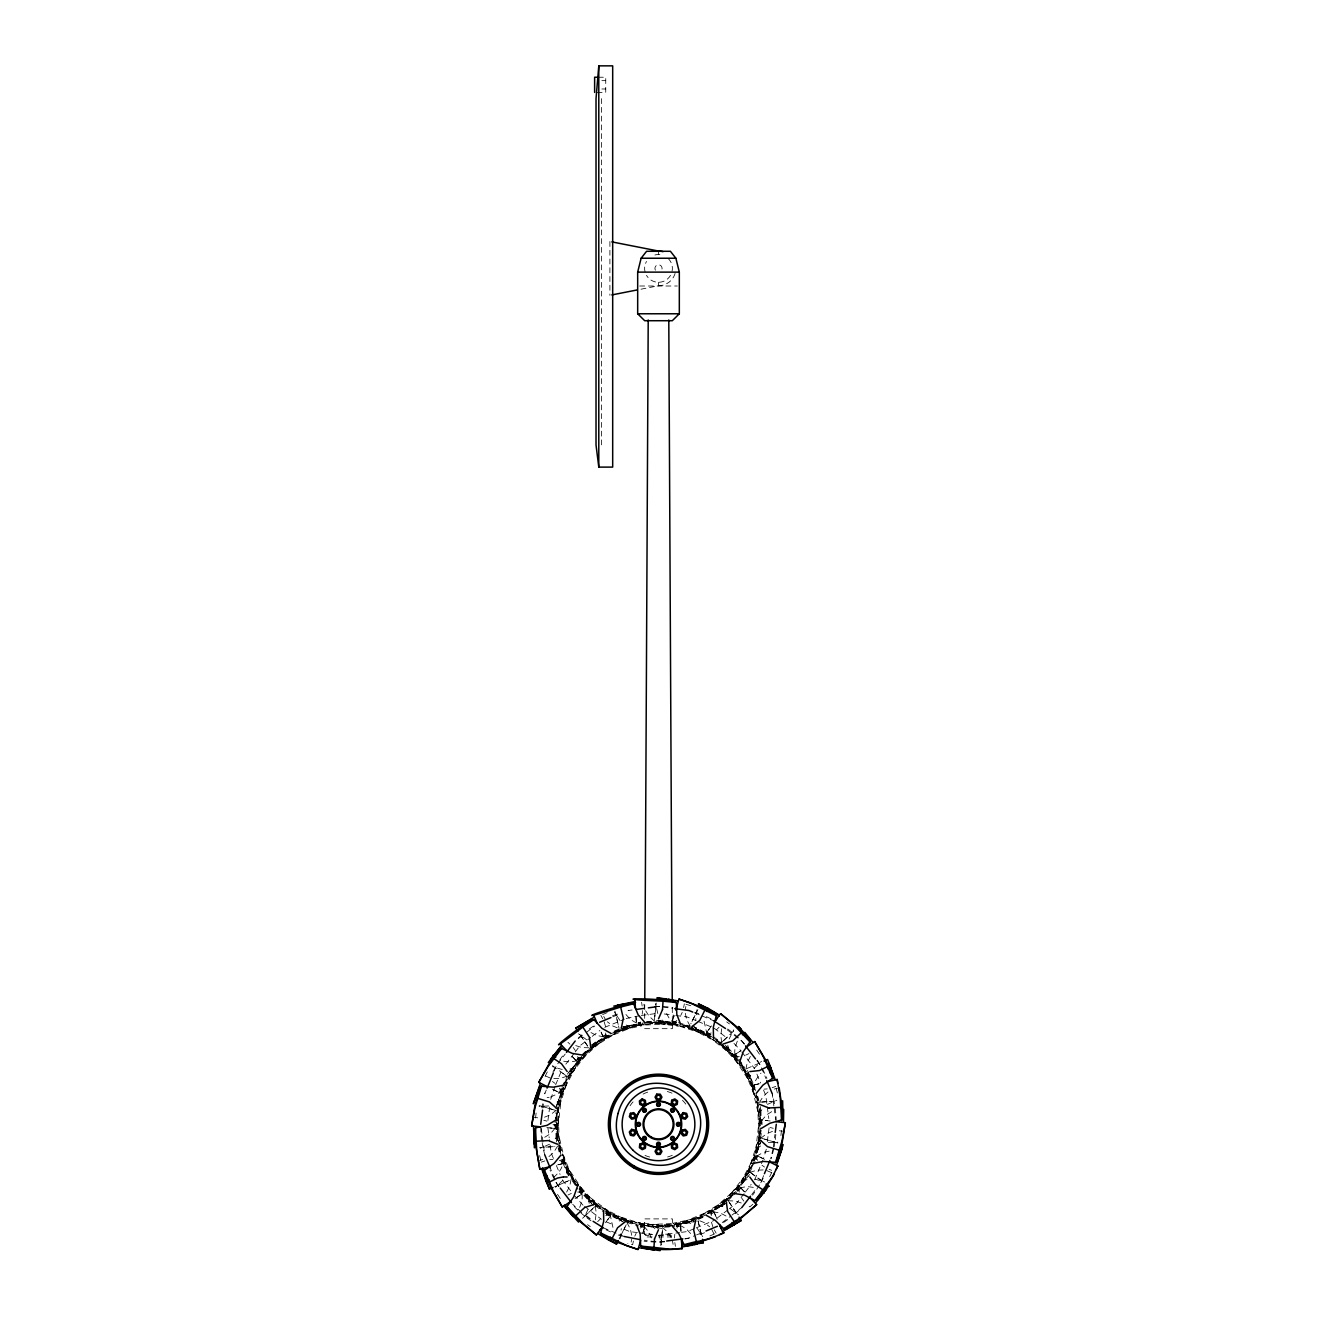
<?xml version="1.0" encoding="UTF-8"?>
<svg xmlns="http://www.w3.org/2000/svg" width="1317" height="1317" viewBox="0 0 1317 1317"><rect width="100%" height="100%" fill="white"/><g stroke="black" fill="none" stroke-linecap="round" stroke-linejoin="round"><path stroke-width="0.75" stroke-dasharray="5 3.75" d="M556.07 1138.3L555.889 1124.241M761.111 1124.339L760.93 1110.28M644.672 1018.403L644.754 1001.974M619.434 1221.073L618.085 1216.134L636.951 1222.258M680.049 1026.338L698.915 1032.446L697.566 1027.507M612.932 1227.378L610.347 1215.591L605.705 1212.035M704.068 1021.218L706.719 1033.121L711.295 1036.545M557.634 1129.97L558.935 1100.732L561.042 1100.436L556.334 1141.987M759.366 1118.61L755.958 1148.144L758.065 1147.848L760.666 1106.593M589.143 1203.376L589.111 1196.774L622.76 1221.616M727.857 1045.204L727.889 1051.822L712.25 1039.607M556.334 1120.652L557.42 1108.025M760.666 1127.928L759.58 1140.571M557.404 1126.875L557.634 1122.858M557.75 1120.833L558.935 1100.732L556.4 1102.625M760.6 1145.955L758.065 1147.848L759.25 1127.747M759.366 1125.739L759.596 1121.705M536.101 1113.03L535.393 1119.746L536.414 1119.697M780.899 1135.55L781.607 1128.834L780.586 1128.883M555.758 1124.619L555.247 1128.554L554.819 1123.994L555.412 1128.57L554.276 1128.406L554.737 1124.356M554.967 1122.331L556.12 1112.19M654.384 1020.066L656.31 1003.093M656.294 1003.06L654.483 1018.897M660.69 1245.487L662.616 1228.514L640.638 1225.337M760.666 1138.415L761.572 1130.315M577.192 1186.93L577.57 1183.621L594.329 1202.141M661.068 1242.31L662.517 1229.683M722.671 1046.439L739.43 1064.959L739.808 1061.65M556.004 1122.644L558.523 1102.971L562.277 1089.11M642.202 1014.222L642.531 1010.583M674.798 1234.358L674.469 1237.996M760.238 1131.846L758.477 1145.609L754.723 1159.47M761.242 1123.961L761.753 1120.026L762.181 1124.603L761.588 1120.01L767.169 1120.652M542.851 1108.025L543.394 1103.975M547.921 1120.454L549.699 1107.037M550.704 1099.382L554.901 1086.607M766.296 1149.214L763.58 1158.4M767.301 1141.543L769.572 1124.29M773.079 1148.671L770.708 1158.565M773.342 1146.646L774.939 1134.447M684.346 1003.834L683.605 1007.538M571.15 1179.275L569.635 1186.387L566.458 1192.445M745.85 1069.305L747.365 1062.193L750.542 1056.135M605.787 1032.94L604.47 1038.669L592.09 1044.677L607.219 1035.936M711.213 1215.64L712.53 1209.911L724.91 1203.919L708.102 1213.616M556.449 1105.984L564.203 1088.435M752.797 1160.145L760.551 1142.596M555.823 1118.248L557.848 1106.79M759.152 1141.79L761.177 1130.332M631.139 1242.112L631.732 1238.951M685.268 1009.645L685.861 1006.468M544.711 1137.295L550.506 1133.641L555.445 1127.829M595.317 1219.822L596.239 1213.039L595.218 1205.829M721.683 1028.775L720.761 1035.557L721.782 1042.751M761.555 1120.751L766.494 1114.939L772.289 1111.285M556.367 1117.738L563.692 1087.612M753.308 1160.968L760.633 1130.842M552.416 1089.192L560.169 1093.061L561.174 1088.55L560.021 1092.978L562.754 1087.694M764.584 1159.388L756.831 1155.519L754.246 1160.886M587.843 1209.599L585.39 1215.262M729.157 1038.981L733.717 1029.828M633.395 1241.042L632.654 1244.746L627.781 1243.347M558.062 1104.486L558.935 1100.732M758.065 1147.848L758.938 1144.094M566.359 1173.315L568.5 1168.656L591.629 1203.524M725.371 1045.056L748.5 1079.924L750.641 1075.265M559.412 1105.358L563.61 1087.727M753.39 1160.853L757.588 1143.222M620.126 1238.787L621.278 1228.613M696.874 1009.81L695.722 1019.967M567.528 1171.982L568.5 1168.656M555.725 1108.288L562.919 1087.546M676.033 1023.046L672.23 1021.86L676.806 1022.239L672.18 1022.025L674.156 1015.473M642.844 1233.107L644.82 1226.555L640.967 1225.534M754.081 1161.051L761.275 1140.292M673.975 1016.033L672.18 1022.025M643.025 1232.547L644.82 1226.555L640.194 1226.341L644.77 1226.72M748.5 1079.924L750.822 1073.437M557.848 1104.864L563.166 1087.826M753.834 1160.754L759.152 1143.716M559.511 1106.017L566.656 1083.875M757.489 1142.58L750.344 1164.705M553.469 1177.48C558.474 1173.348 564.746 1166.319 562.063 1159.339M754.937 1089.241C752.336 1083.315 757.341 1077.421 760.979 1073.157M564.763 1083.2L568.895 1077.158M752.237 1165.38L747.348 1172.607M557.107 1104.156L563.083 1087.76M753.917 1160.837L759.893 1144.424M588.683 1201.878L589.111 1196.774M727.889 1051.822L728.317 1046.702M579.694 1207.393C581.735 1202.125 584.155 1194.98 579.859 1190.206M737.306 1041.187C735.347 1046.439 732.664 1053.699 737.141 1058.374M546.292 1090.015L544.728 1093.801A117.789 117.789 0 0 1 545.847 1089.883M554.144 1071.083L556.498 1065.404A117.789 117.789 0 0 0 552.646 1072.631M555.642 1084.829L562.31 1068.745M754.69 1179.834L762.839 1160.178M763.646 1175.604L760.502 1183.176A117.789 117.789 0 0 0 764.354 1175.949M561.783 1095.135L569.257 1077.108M569.998 1075.314L572.994 1068.103L575.068 1068.531L565.767 1086.064M751.233 1162.516L741.932 1180.048L744.006 1180.476L747.002 1173.266M747.743 1171.472L755.217 1153.445M563.742 1085.932L566.771 1078.903M753.258 1162.648L747.151 1175.637M565.009 1086.591L568.993 1077.339M569.8 1075.495L572.994 1068.103L569.965 1069.009M747.035 1179.571L744.006 1180.476L747.2 1173.085M748.007 1171.241L751.991 1161.989M682.222 1012.411L680.84 1015.292M634.778 1236.169L636.16 1233.288M545.106 1076.401L547.329 1071.84M769.671 1176.739L771.894 1172.179M560.169 1093.061L559.149 1092.517L560.976 1088.863M561.882 1087.035L567.331 1076.071M691.968 1021.548L697.895 1009.612M695.014 1015.391L690.767 1023.885M619.105 1238.935L625.032 1227.032M620.554 1236.07L626.233 1224.711M749.669 1172.509L755.118 1161.545M756.024 1159.717L757.851 1156.063L756.831 1155.519M563.66 1085.932L571.841 1070.062L580.122 1058.325M747.875 1173.233L736.878 1190.255M748.797 1171.472L753.34 1162.664M562.606 1092.139L564.977 1087.579M752.023 1161.001L754.394 1156.441M557.601 1146.086L553.766 1152.243L548.695 1156.853M759.399 1102.494L763.234 1096.337L768.305 1091.727M676.79 1228.168L679.984 1223.23L693.68 1221.83M568.862 1072.186L597.358 1042.241L599.169 1043.36L579.398 1061.272M737.602 1187.308L717.831 1205.22L719.642 1206.339L748.138 1176.394M564.088 1083.496L569.915 1073.421M747.085 1175.159L752.912 1165.084M576.451 1185.432L577.57 1183.621M739.43 1064.959L740.549 1063.148M550.473 1097.127L560.449 1092.369M756.551 1156.211L763.185 1152.441L769.869 1150.992M568.302 1078.771L581.949 1057.403M736.104 1189.547L748.698 1169.809M572.467 1056.761L576.78 1061.304L579.266 1057.419L576.665 1061.189L595.63 1043.69L607.4 1035.491M744.533 1191.819L740.22 1187.275L737.734 1191.177L740.335 1187.391L737.421 1190.091M562.935 1180.279L555.511 1187.325M754.065 1068.301L761.489 1061.255M570.903 1071.33L572.994 1068.103M744.006 1180.476L746.097 1177.25M555.148 1138.859L558.754 1135.205L568.565 1175.867M754.411 1089.126L748.435 1072.713L758.246 1113.375L761.852 1109.737M570.755 1074.293L581.834 1057.469M736.269 1189.432L746.245 1174.287M556.696 1137.987L558.754 1135.205M760.304 1110.593L758.246 1113.375M567.397 1074.112L581.258 1057.074M706.34 1032.874L711.559 1025.861L706.34 1032.874L710.604 1034.652L706.439 1032.742L711.18 1036.347M610.66 1215.706L605.441 1222.719L610.66 1215.706L606.396 1213.928L610.561 1215.838L605.82 1212.233M749.603 1174.484L737.076 1190.288M623.32 1026.766L635.387 1025.943L638.943 1022.733M570.557 1071.61L581.373 1057.419M736.829 1189.597L746.443 1176.97M557.75 1063.774L565.24 1054.012M565.833 1064.152L574.08 1053.419M575.249 1051.888L579.957 1045.747L590.691 1037.516M571.726 1073.256L586.016 1054.901L584.04 1054.11M745.274 1175.324L730.984 1193.679L732.96 1194.47M744.105 1193.63L737.043 1202.833L729.371 1208.726M745.274 1192.099L751.167 1184.427M751.76 1194.568L756.765 1188.066M584.468 1053.616L591.531 1048.497M597.655 1221.666L600.239 1219.081M732.532 1194.963L725.469 1200.083M570.113 1070.705L581.34 1057.321M736.911 1189.778L746.887 1177.875M658.5 1236.943L671.176 1236.943L672.378 1234.177L662.089 1234.177M577.587 1063.807L597.358 1042.241L594.214 1042.06M722.786 1206.52L719.642 1206.339L739.413 1184.773M582.575 1055.839L591.531 1046.85M734.425 1192.741L719.642 1206.339M719.049 1027.276L716.761 1029.499M576.78 1061.304L576.006 1060.448L580.451 1056.234M581.933 1054.835L587.843 1049.205M723.708 1040.496L734.738 1029.993M594.658 1206.784L582.279 1218.554L595.218 1206.29M727.675 1200.775L736.549 1192.346M738.03 1190.947L740.994 1188.132L740.22 1187.275M723.527 1040.628L730.062 1034.438M721.782 1042.29L723.165 1040.973M735.956 1191.441L721.37 1204.89L709.6 1213.089M752.896 1204.215L749.883 1206.915L749.077 1206.273M556.235 1110.264L550.522 1114.742L544.184 1117.343M760.765 1138.316L766.478 1133.838L772.816 1131.237M676.839 1020.428L672.147 1023.967L658.796 1020.609L676 1023.638M640.161 1228.152L644.853 1224.612L658.204 1227.971L639.091 1224.596L658.829 1227.032M583.727 1053.666L595.63 1043.69L592.584 1045.649M733.273 1194.914L721.37 1204.89L724.416 1202.931M577.274 1060.761L569.751 1062.029L562.985 1061.107M739.726 1187.819L747.249 1186.551L754.015 1187.473M578.459 1038.504L584.978 1033.516M586.592 1032.265L594.724 1026.025M592.222 1036.331L599.893 1030.454M717.106 1218.126L727.84 1209.895M722.276 1222.555L730.408 1216.315M732.022 1215.064L741.784 1207.574M589.308 1050.67L609.442 1035.244M707.558 1213.336L727.692 1197.91M601.013 1032.001L603.252 1037.154L606.841 1035.475M715.987 1216.579L713.748 1211.426L710.159 1213.105M549.535 1144.226L540.168 1148.309M767.465 1104.37L776.832 1100.271M592.765 1045.714L597.358 1042.241M593.144 1047.295L609.31 1035.277M707.69 1213.303L723.856 1201.285M558.145 1102.345L561.042 1100.436M758.855 1146.234L755.958 1148.144M590.049 1045.978L607.236 1035.409M736.993 1056.827L734.721 1054.752L740.434 1050.999M576.566 1197.581L582.279 1193.844L580.007 1191.753M726.951 1202.619L709.764 1213.171M736.993 1053.254L741.948 1049.978M734.721 1054.752L736.647 1053.468M575.052 1198.602L582.279 1193.844M592.206 1045.78L608.898 1035.063M708.102 1213.517L724.794 1202.8M592.979 1047.575L612.438 1035.343M724.021 1201.005L704.562 1213.237M614.957 1032.182L620.159 1030.585M748.978 1053.6L745.669 1055.147M568.022 1194.98L571.331 1193.432M702.043 1216.398L695.508 1218.423M607.186 1012.592L602.429 1014.716M603.153 1039.772L629.114 1026.289L630.431 1027.951L604.47 1038.669M712.53 1209.911L686.569 1220.629L687.886 1222.291L713.847 1208.808M610.578 1033.993L622.052 1028.61M706.422 1214.587L694.948 1219.97M605.721 1038.026L629.114 1026.289L626.217 1025.038M690.783 1223.542L687.886 1222.291L711.279 1210.553M709.945 1235.922L714.571 1233.864M603.252 1037.154L602.824 1036.084L606.561 1034.454M614.035 1031.195L619.649 1028.758L612.784 1025.992L607.367 1021.811M746.706 1068.614L762.395 1061.765M554.638 1186.798L570.294 1179.966M557.568 1185.53L569.24 1180.46M702.965 1217.385L697.351 1219.822L704.216 1222.588L709.633 1226.769M710.439 1214.126L714.176 1212.496L713.748 1211.426M614.166 1032.413L626.974 1027.046L640.852 1023.375M702.834 1216.167L690.026 1221.534L676.148 1225.205M612.866 1016.79L618.546 1014.436M604.75 1027.359L624.39 1019.21M626.184 1018.485L639.338 1015.736M694.388 1228.629L687.244 1231.576L681.498 1232.333M696.183 1227.888L714.044 1220.48M685.021 1239.05A117.789 117.789 0 0 0 688.989 1238.062L694.668 1235.708M696.561 1234.918L704.134 1231.79M541.254 1162.121L544.843 1160.919M775.746 1086.459L772.157 1087.661M567.199 1076.137L560.301 1078.393L553.453 1078.656M749.801 1172.459L756.699 1170.204L763.547 1169.924M711.262 1032.972L705.632 1034.685L694.24 1026.964L711.048 1036.677L695.096 1028.544M605.738 1215.624L611.368 1213.895M614.216 1031.688L629.114 1026.289M702.784 1216.892L687.886 1222.291M603.91 1036.808L596.403 1035.425L590.345 1032.248M713.09 1211.772L720.597 1213.155L726.655 1216.332M618.661 1031.458L642.861 1023.836M674.139 1224.744L698.339 1217.138M636.012 1017.267L636.374 1023.507L640.803 1022.14L636.374 1023.342L640.342 1023.161M680.988 1231.313L680.626 1225.073L676.197 1226.456L680.626 1225.238L676.658 1225.419M623.418 1029.598L642.712 1023.819M674.288 1224.761L693.582 1218.999M571.71 1069.355L575.068 1068.531M745.29 1179.242L741.932 1180.048M620.966 1027.276L640.737 1023.227M758.724 1083.891L753.917 1085.01L755.382 1090.789M774.231 1089.077L777.54 1088.27M539.46 1160.31L542.769 1159.503M558.276 1164.689L563.083 1163.569L562.063 1159.734M676.263 1225.353L696.034 1221.303M756.551 1084.385L759.366 1083.71M557.634 1164.87L563.083 1163.569M753.917 1085.01L756.172 1084.467M623.056 1027.853L640.474 1023.918M676.526 1224.662L693.944 1220.727M623.171 1029.795L641.758 1025.795M693.829 1218.785L673.3 1223.213M641 289.197L658.5 285.756A17.351 17.351 0 0 0 675.259 272.899M625.229 1026.42L640.523 1023.721M676.477 1224.859L691.771 1222.16M547.131 1097.588L549.074 1097.324M632.078 1009.991L628.011 1010.518A117.789 117.789 0 0 1 631.979 1009.53M654.434 1007.044L658.5 1006.501L672.724 1008.378M641.247 1015.489L658.5 1013.217M635.387 1025.943L641.198 1025.186M643.124 1024.939L652.804 1023.671M654.73 1023.408L664.41 1022.14L665.069 1024.165L637.016 1025.35M679.984 1223.23L651.931 1224.415L652.59 1226.44L662.27 1225.172M664.196 1224.925L673.876 1223.658M675.802 1223.394L681.613 1222.637M658.5 1235.362L679.588 1232.597M664.591 1241.273L658.5 1242.079L644.276 1240.202M684.922 1238.589L688.989 1238.062M548.613 1105.967L539.081 1106.379M768.387 1142.613L777.919 1142.201M644.342 1023.046L656.969 1021.926M672.658 1225.534L660.031 1226.654M638.399 1025.169L664.41 1022.14L662.105 1019.984M654.895 1228.596L652.59 1226.44L678.601 1223.411M767.251 1088.896L764.058 1089.143M549.749 1159.684L552.942 1159.454M646.532 1021.729L652.639 1021.35M760.419 1102.131L777.507 1101.061M539.526 1147.502L556.581 1146.448M664.361 1227.23L674.551 1226.588M676.576 1226.473L680.659 1226.209L680.626 1225.073M582.69 1055.098L586.016 1054.901M762.082 1102L771.071 1101.456M545.929 1147.123L554.918 1146.58M730.984 1193.679L734.31 1193.482M642.317 1023.062L662.138 1022.14L676.444 1023.424C670.106 1022.288 667.258 1015.44 665.447 1009.974M674.683 1225.518L654.862 1226.456L640.556 1225.156M589.176 1047.805L581.916 1047.558L575.397 1045.484M727.824 1200.775L735.084 1201.022L741.603 1203.096M739.314 1056.514L733.437 1056.218M577.686 1192.066L583.563 1192.362M598.33 77.226L605.738 77.226L605.738 92.42L596.486 92.42M601.853 80.65L605.738 80.65M601.853 88.98L605.738 88.98M639.65 286.003L677.35 286.003M646.614 1022.14L662.138 1022.14L658.549 1021.679M644.622 1028.676L672.378 1028.676L672.263 1004.031M670.386 1226.456L654.862 1226.456L658.451 1226.901M672.378 1222.719L672.378 1218.9L644.622 1218.9L644.622 1234.177L651.553 1234.177M644.622 1234.177L645.824 1235.56L652.162 1235.56M658.5 1235.56L671.176 1235.56M652.162 1236.943L645.824 1236.943L645.824 1235.56M625.937 1014.485L630.547 1019.556L637.115 1023.408M679.885 1225.172L686.453 1229.024L691.063 1234.095M658.665 1023.688L678.156 1024.544M638.844 1224.036L658.335 1224.892M562.227 1069.519L552.416 1066.622M754.773 1179.061L764.584 1181.958M658.648 1021.844L664.41 1022.14M652.59 1226.44L658.352 1226.736M655.915 1023.194L678.041 1024.478M638.959 1224.102L659.076 1225.271M656.409 1020.296L672.905 1022.19M770.182 1120.997L761.588 1120.01M779.285 1130.776L782.693 1131.171M534.307 1117.425L537.715 1117.804M546.818 1127.582L554.276 1128.406M599.169 1043.36L592.666 1042.257M549.831 1127.928L555.412 1128.57M717.831 1205.22L724.334 1206.323M658.171 1021.548L675.884 1023.819M659.323 1023.638L678.42 1026.272M657.677 1224.958L638.58 1222.308M664.245 1013.975L673.827 1015.226M675.753 1015.489L687.244 1017.004L696.183 1020.691M637.412 1232.597L629.756 1231.576L620.817 1227.888M639.338 1232.844L652.755 1234.605M647.223 1022.568L652.82 1023.424M664.18 1225.156L669.777 1226.012M682.683 1024.84L689.367 1027.869M773.244 1128.307L770.149 1127.5M543.756 1120.273L546.901 1121.113M627.633 1220.727L634.317 1223.74M670.419 1023.967L678.041 1025.663M679.951 1026.091L698.981 1030.322L695.442 1028.824M621.558 1219.756L618.019 1218.258L637.049 1222.489M638.959 1222.917L646.581 1224.612M672.147 1023.967L677.432 1025.202M639.568 1223.378L644.853 1224.612M679.819 1024.313L693.68 1028.067M637.181 1224.267L623.32 1220.513M679.391 1025.663L698.981 1030.322M618.019 1218.258L637.609 1222.917M685.976 1004.311L690.849 1005.711M761.852 1138.332L778.248 1143.172L762.987 1138.645M555.148 1110.247L538.752 1105.407L554.013 1109.951M672.543 1020.938L676.461 1022.091M678.42 1022.667L690.141 1026.141M626.859 1222.439L638.58 1225.913M640.539 1226.489L644.457 1227.642M683.605 1025.416L689.285 1027.178M691.178 1027.77L709.847 1035.639M625.822 1220.81L607.153 1212.941M627.715 1221.402L633.395 1223.18M673.514 1024.28L678.42 1025.811M638.58 1222.769L643.486 1224.3M559.379 1160.343L564.795 1162.631M684.099 1024.889L693.219 1028.215M623.781 1220.365L632.901 1223.691M550.243 1078.03L544.151 1075.363M766.757 1170.566L772.849 1173.217M644.095 1226.407L648.952 1232.268L651.553 1238.606M694.668 1012.872L700.348 1015.226M702.241 1016.016L713.6 1020.724M697.961 1021.432L710.472 1026.618M687.655 1027.573L711.081 1037.286M605.919 1211.294L629.345 1221.007M606.528 1221.962L613.673 1224.925M603.4 1227.856L626.118 1237.272M586.756 1039.887L578.542 1033.812M730.244 1208.693L738.458 1214.768M769.112 1169.282L771.647 1170.352M692.512 1029.203L710.999 1037.187M606.001 1211.393L626.349 1220.184L602.742 1207.722M627.336 1026.42L630.431 1027.951M689.565 1222.11L686.569 1220.629M692.1 1025.861L706.966 1033.269M757.851 1156.063L762.938 1158.598M554.062 1089.982L559.149 1092.517M624.9 1222.736L610.034 1215.311M752.205 1085.949L755.118 1087.381M621.904 1220.036L606.034 1211.854L621.064 1220.645M692.182 1029.186L710.752 1038.998M716.497 1040.529L721.518 1045.188M600.503 1208.051L595.482 1203.392M704.019 1034.108L728.68 1049.83L725.865 1047.213M591.135 1201.367L588.32 1198.75L612.981 1214.488M705.632 1034.685L728.68 1049.83M588.32 1198.75L610.183 1213.138M764.551 1167.076L761.967 1165.216M552.449 1081.504L555.033 1083.364M726.721 1021.926L729.453 1023.918M587.547 1224.662L590.279 1226.654M707.048 1031.968L711.97 1035.606M713.6 1036.825L721.815 1042.883M762 1181.069L750.246 1172.377M750.822 1172.838L764.568 1182.995M552.432 1065.601L566.178 1075.742M595.185 1205.697L603.4 1211.755M605.03 1212.973L609.952 1216.612M566.754 1076.219L560.12 1071.297M720.646 1043.558L712.744 1037.549L723.132 1044.891M722.226 1044.76L737.076 1058.555M594.774 1203.82L579.924 1190.025M596.354 1205.022L604.256 1211.031L593.868 1203.689M727.149 1029.779L741.784 1041.006L744.286 1044.266M714.044 1028.1L727.84 1038.685M733.981 1043.393L740.582 1050.34M706.817 1035.442L710.9 1038.57M583.019 1205.187L574.08 1195.161M584.55 1206.372L601.425 1219.312M581.719 1212.562L572.714 1204.331M654.565 1021.152L649.149 1016.296L645.495 1010.501M662.435 1227.428L667.851 1232.3L671.505 1238.079M553.025 1124.257L557.338 1128.274M716.547 1039.64L723.988 1045.879M593.012 1202.701L600.453 1208.94M718.983 1043.377L737.668 1060.514M579.332 1188.066L598.017 1205.203M619.961 1020.445L614.298 1011.917M697.039 1228.135L702.702 1236.663M567.923 1042.307L569.948 1044.167M722.984 1046.571L737.619 1060.383M579.381 1188.197L594.016 1202.009M737.026 1056.81L734.853 1054.654L737.01 1057.995M579.974 1191.77L582.147 1193.926L579.99 1190.584M662.681 1021.663L665.069 1024.165M654.319 1226.934L651.931 1224.415M727.955 1047.723L735.166 1055.329M740.994 1188.132L744.912 1192.264M572.088 1056.316L576.006 1060.448M593.259 1205.302L581.834 1193.251M759.662 1120.306L761.917 1122.66M725.651 1046.834L737.75 1059.955M579.25 1188.625L591.349 1201.746M740.961 1063.659L744.121 1070.26M743.825 1201.12L741.734 1198.141M573.175 1047.459L575.266 1050.456M572.879 1178.32L576.039 1184.921M726.622 1046.554L737.849 1059.922M579.151 1188.658L590.378 1202.026M756.765 1060.514L760.502 1065.404L766 1078.656M741.751 1051.888L754.69 1068.745M732.12 1055.098L749.916 1078.327L747.299 1073.19M568.829 1173.677L567.084 1170.253L584.88 1193.482M562.31 1179.834L572.895 1193.63M559.001 1186.436L556.498 1183.176L550.226 1168.031M739.1 1061.42L746.393 1071.791M573.323 1181.036L577.9 1187.16M734.293 1057.321L749.916 1078.327M567.084 1170.253L582.707 1191.259M756.666 1050.044L759.497 1054.242M557.503 1194.338L560.334 1198.536M735.693 1054.143L737.948 1057.551M739.067 1059.247L744.714 1067.741M728.647 1201.483L738.096 1215.723M579.957 1034.438L588.353 1047.097M572.286 1180.839L577.933 1189.333M579.052 1191.045L581.307 1194.437M736.335 1213.039L729.322 1202.454M580.665 1035.541L587.678 1046.142M738.08 1059.675L748.797 1076.368L754.822 1089.389M562.178 1159.19L568.203 1172.212L578.92 1188.922M600.881 1015.407L602.692 1018.716M716.119 1233.189L714.308 1229.864M690.075 1026.025L686.651 1019.605L685.202 1012.921M626.925 1222.555L630.349 1228.975L631.798 1235.659M757.604 1160.392L754.921 1155.157M559.396 1088.188L562.079 1093.423M741.027 1062.918L745.883 1071.33M746.854 1073.009L748.797 1076.368L747.381 1073.026M568.203 1172.212L570.146 1175.571M571.117 1177.266L575.973 1185.662M603.729 1016.444L605.31 1019.259M711.69 1229.321L714.637 1235.28M743.018 1068.943L753.801 1089.719M563.199 1158.878L573.982 1179.637M657.792 1013.53L655.405 1003.587M659.208 1235.05L661.595 1244.993M745.669 1073.306L753.801 1089.505M563.199 1159.075L571.331 1175.274M697.533 1029.268L698.915 1032.446M619.418 1219.196L618.085 1216.134M747.513 1070.491L754.032 1085.438M714.176 1212.496L715.691 1215.97M601.309 1032.61L602.824 1036.084M562.968 1163.141L569.487 1178.106M716.25 1217.171L717.205 1219.377M747.315 1072.631L754.213 1089.11M562.787 1159.47L568.911 1174.122M756.913 1074.112L760.617 1083.035M763.58 1090.18L765.786 1095.546L767.054 1105.128M745.422 1073.092L754.081 1094.378M712.859 1226.802L711.46 1222.143M604.141 1021.778L605.54 1026.437M571.578 1175.488L562.919 1154.202M553.42 1158.4L551.214 1153.034L549.436 1139.617M556.383 1165.545L560.087 1174.468M756.715 1095.514L757.44 1102.806M559.56 1145.774L560.285 1153.066M562.589 1159.454L567.89 1174.04M751.332 1084.451L760.123 1112.371L759.646 1108.552M557.354 1140.028L556.877 1136.209L559.215 1143.65M559.807 1145.51L565.668 1164.129M561.256 1155.816L557.947 1143.568M752.633 1087.282L753.785 1091.151M754.361 1093.077L760.123 1112.371M556.877 1136.209L559.182 1143.93M559.758 1145.856L562.639 1155.503M563.215 1157.429L564.367 1161.298M776.157 1088.089L777.376 1093.011M539.624 1155.569L540.843 1160.491M757.901 1096.666L758.855 1100.633M701.286 1234.309L697.878 1220.102M698.01 1220.826L702.01 1237.437M616.471 1017.399L619.122 1028.495M614.957 1011.127L618.99 1027.754M558.145 1147.947L559.099 1151.914M561.009 1159.849L561.964 1163.8M757.555 1100.452L755.81 1092.715L759.053 1105.012M559.445 1148.128L560.318 1151.996M641.593 1002.253L642.153 1005.99M675.407 1246.326L674.847 1242.589M739.281 1192.115L738.557 1186.271M577.719 1056.481L578.443 1062.309M757.374 1096.765L758.049 1100.584M558.951 1147.996L559.626 1151.815M643.914 1004.212L644.441 1007.406M672.559 1241.19L673.086 1244.367M773.869 1106L772.272 1093.801A117.789 117.789 0 0 1 774.824 1105.852M774.149 1108.025L775.746 1120.224M767.301 1107.037L768.815 1118.545M756.847 1101.177L760.139 1126.331L757.851 1106.198M560.153 1147.403L556.861 1122.249L558.918 1140.39M547.921 1128.126L549.189 1137.707M541.254 1128.356L544.728 1154.779A117.789 117.789 0 0 1 542.176 1142.728M759.744 1110.132L760.946 1124.438M557.256 1138.448L556.054 1124.142M680.659 1226.209L681.004 1231.905M635.996 1016.675L636.374 1023.507M759.728 1108.107L760.567 1125.953M556.433 1122.627L557.272 1140.473M757.703 1105.901L758.625 1130.859M559.231 1140.966L558.375 1117.721M758.822 1136.209L758.822 1137.937M558.178 1110.643L558.178 1112.371M760.666 1110.461L760.666 1124.059M658.5 251.053L658.5 254.527M658.5 282.282L658.5 285.756M609.903 241.505L609.903 295.304M601.573 98.627L601.573 445.031M556.334 1124.537L556.334 1140.061M670.518 275.352A13.878 13.878 0 0 1 646.482 275.352M645.083 271.993A13.878 13.878 0 0 1 646.482 261.457M654.911 254.988A13.878 13.878 0 0 1 662.089 254.988M668.312 258.593A13.878 13.878 0 0 1 671.917 271.993M655.389 270.199A3.589 3.589 0 0 1 658.5 264.816A3.589 3.589 0 0 1 661.611 270.199M672.312 1155.272A33.913 33.913 0 0 1 667.291 1157.05M649.709 1157.05A33.913 33.913 0 0 1 644.688 1155.272M630.036 1105.836A33.913 33.913 0 0 1 634.498 1100.321M643.075 1094.081A33.913 33.913 0 0 1 649.709 1091.53M667.291 1091.53A33.913 33.913 0 0 1 673.925 1094.081M682.502 1100.321A33.913 33.913 0 0 1 686.964 1105.836M775.845 1134.53A117.789 117.789 0 0 1 774.116 1146.794M773.705 1148.819A117.789 117.789 0 0 1 771.153 1158.697M759.465 1184.938A117.789 117.789 0 0 1 752.567 1195.178M738.853 1210.405A117.789 117.789 0 0 1 734.227 1214.504M727.725 1219.591A117.789 117.789 0 0 1 722.621 1223.098M704.529 1232.712A117.789 117.789 0 0 1 698.767 1234.984M664.624 1241.915A117.789 117.789 0 0 1 644.145 1241.19M622.134 1236.317A117.789 117.789 0 0 1 618.233 1234.984M610.578 1231.889A117.789 117.789 0 0 1 604.997 1229.222M590.971 1220.793A117.789 117.789 0 0 1 585.983 1217.106M584.369 1215.821A117.789 117.789 0 0 1 572.385 1204.643M558.606 1186.683A117.789 117.789 0 0 1 550.078 1170.319M541.863 1140.687A117.789 117.789 0 0 1 540.793 1128.373M541.863 1107.893A117.789 117.789 0 0 1 542.505 1103.811M559.692 1060.169A117.789 117.789 0 0 1 564.433 1053.419M578.147 1038.175A117.789 117.789 0 0 1 582.773 1034.075M589.275 1028.989A117.789 117.789 0 0 1 594.379 1025.499M612.471 1015.868A117.789 117.789 0 0 1 618.233 1013.596M654.417 1006.583A117.789 117.789 0 0 1 672.855 1007.39M694.866 1012.263A117.789 117.789 0 0 1 698.767 1013.596M706.422 1016.691A117.789 117.789 0 0 1 712.003 1019.358M727.725 1028.989A117.789 117.789 0 0 1 744.615 1043.937M757.308 1060.169A117.789 117.789 0 0 1 760.502 1065.404M762.477 1068.976A117.789 117.789 0 0 1 766.922 1078.261M775.137 1107.893A117.789 117.789 0 0 1 776.207 1120.207"/><path stroke-width="1.5" d="M644.754 999.916L648.211 319.982M533.517 1126.282L534.373 1147.831M783.483 1122.298L783.697 1109.391M533.945 1129.607L533.978 1143.897M783.055 1118.973L782.627 1100.749M598.791 65.85L596.025 98.627L596.025 445.031L598.791 467.107L612.685 467.107L612.685 65.85L598.791 65.85L598.791 467.107M577.192 1186.93L573.833 1196.692L566.738 1207.063L579.694 1221.32L596.42 1234.934L582.526 1223.131L566.557 1206.125M739.808 1061.65L743.167 1051.888L750.262 1041.517L737.306 1027.26L720.58 1013.646L734.474 1025.466L750.443 1042.455M541.649 1085.587L534.916 1107.91L531.64 1125.854L535.064 1104.551L540.941 1086.212L553.469 1087.167L563.594 1085.208M775.351 1163.01L782.084 1140.67L785.36 1122.726L781.936 1144.029L776.059 1162.368L763.531 1161.413L753.406 1163.372M590.707 1046.636L589.357 1037.121L582.838 1027.062C529.236 1068.531 579.101 1025.021 593.868 1019.539L601.902 1028.33L610.923 1033.351M540.711 1124.29L542.588 1110.066M662.517 1009.53L663.044 1001.183C595.317 998.484 661.48 997.199 676.329 1002.5L676.823 1014.403L680.51 1024.05M654.483 1239.05L653.956 1247.397L670.567 1249.273L682.041 1248.417L681.531 1240.071M775.219 1132.422L776.289 1124.29M660.13 1250.623L638.761 1247.726M560.68 1155.355L554.177 1163.372L543.954 1170.681L551.263 1188.51L562.326 1207.031L553.305 1191.177L546.868 1175.735M756.32 1093.242L762.823 1085.224L773.046 1077.899L765.737 1060.07L754.674 1041.549L763.695 1057.403L770.132 1072.845M662.517 1009.546L658.533 1018.815M654.483 1239.034L658.467 1229.765M637.675 272.125L641.132 258.231L646.581 251.284L670.419 251.284L675.868 258.231L679.325 272.125L679.325 313.775L672.296 320.722L644.704 320.722L637.675 313.775L637.675 272.125L679.325 272.125M675.769 1010.007L678.996 999.093L699.376 1006.172L716.415 1015.127L713.304 1027.293L713.468 1037.615M676.461 1007.62L677.382 1004.509M603.565 1211.08L603.696 1221.287L600.585 1233.453L617.624 1242.425L638.004 1249.487L640.688 1240.384M782.216 1148.457L777.359 1161.89M638.004 1249.487L627.09 1245.866L612.125 1238.424L617.574 1227.757L625.312 1221.715M678.996 999.093L689.91 1002.714L704.875 1010.155L699.706 1020.461L691.853 1026.766M621.295 1028.33L623.336 1018.271L620.669 1007.044C556.103 1027.688 617.838 1003.85 633.609 1003.752L638.136 1014.765L644.902 1022.568M695.705 1220.25L693.664 1229.848L696.331 1241.536C710.357 1240.137 734.474 1227.954 719.51 1234.589M540.382 1083.414L533.303 1103.794L539.641 1086.69M776.618 1165.166L783.187 1144.621M547.082 1088.122L553.354 1072.976M764.42 1173.71L769.918 1160.458M776.141 1169.562L777.771 1165.957L772.766 1176.328L755.053 1200.627L744.5 1195.112L734.31 1193.482M561.947 1047.953L547.971 1066.622L538.752 1082.36L549.271 1063.527L561.042 1048.299L572.5 1053.468L582.69 1055.098M706.669 1011.472L708.2 1008.41C680.593 995.422 720.086 1014.09 719.28 1016.23M600.832 1234.819L616.57 1244.038L608.8 1240.17L610.331 1237.107M616.57 1244.038L618.266 1240.63M535.459 1127.879L534.916 1140.67L539.822 1169.15L536.76 1151.157L535.459 1127.879L547.098 1125.327L555.955 1120.01M761.045 1128.57L769.902 1123.253L782.002 1119.862L782.084 1107.91L779.203 1087.875M774.38 1173.99L763.695 1191.177L755.053 1200.627M561.47 1045.484L548.284 1062.539M714.933 1021.284L720.58 1013.646M596.42 1234.934L600.931 1228.827M755.53 1203.096L768.716 1186.041M550.506 1059.28L559.659 1048.316M715.279 1020.79L717.205 1018.189M599.795 1230.391L601.721 1227.79M766.494 1189.317L757.341 1200.264M566.475 1052.382L575.216 1041.006M741.784 1207.574L750.525 1196.198M575.891 1215.673L584.666 1207.524L594 1204.495M741.109 1032.907L732.729 1040.825L723 1044.085M742.36 1034.75L744.829 1032.396L752.962 1042.422M723.132 1229.057L742.64 1216.282L756.682 1204.643L740.368 1218.752L724.087 1229.041L715.098 1220.25L706.077 1215.229M578.542 1222.11L564.038 1206.158M593.868 1019.539L582.838 1027.062M591.613 1019.095L575.759 1028.116L594.28 1017.053M746.772 1046.801L754.674 1041.549M562.326 1207.031L569.751 1202.125M722.72 1231.527L741.241 1220.464L726.902 1228.745M549.617 1181.909L557.552 1178.04L563.363 1176.921M767.383 1066.671L759.448 1070.556L749.85 1071.577M763.959 1061.074L767.581 1059.51L775.269 1079.677M767.926 1068.828L771.054 1067.461M543.756 1173.513L549.419 1189.07L545.946 1181.119L549.074 1179.752M549.419 1189.07L553.041 1187.506M599.614 1022.288L610.973 1017.58M706.027 1231L717.386 1226.292M715.329 1236.844L696.1 1243.149L684.297 1245.141L678.864 1233.815L672.098 1226.028M699.442 1243.511L703.245 1242.441L682.173 1247.034M633.609 1003.752L620.669 1007.044M683.391 1244.828L696.331 1241.536M768.519 1081.504L777.178 1079.446L780.24 1097.423L781.541 1120.701M539.822 1169.15L549.057 1166.928M617.558 1005.069L635.584 1002.451M693.927 1244.845L697.598 1243.956M536.463 1141.197L548.432 1140.588L557.535 1144.259M780.537 1107.383L768.568 1107.992M777.178 1079.446L777.721 1083.348M611.845 294.926L637.115 289.954M634.827 1001.562L613.755 1006.139M636.144 1009.448L644.276 1008.378M648.343 1007.851L654.434 1007.044M666.632 1241.009L682.881 1238.869M685.367 1246.03L692.083 1245.273M563.528 1176.921L567.15 1177.003M682.041 1248.417C669.382 1250.162 653.578 1250.36 640.671 1246.08L640.177 1234.177L636.555 1224.645M598.33 77.226L594.625 77.226L594.625 92.42M641.132 258.231L675.868 258.231M637.675 313.775L679.325 313.775M676.329 1002.5L663.044 1001.183M640.671 1246.08L653.956 1247.397M666.435 998.895L656.87 997.957L678.239 1000.854M775.927 1121.672L785.36 1122.726M531.64 1125.854L540.48 1126.858M654.319 1250.113L642.12 1247.874M674.765 1008.641L688.989 1010.518L692.775 1012.098M640.21 1239.659L624.225 1236.498M538.044 1098.444L549.502 1101.95L556.795 1108.535M778.956 1150.136L767.498 1146.63L760.205 1140.061M611.845 241.884L658.5 251.053A17.351 17.351 0 0 1 662.994 251.646M769.013 1108.058L759.465 1104.321M668.312 999.109L673.25 1000.311M713.6 1020.724L725.519 1028.528M603.4 1227.856L593.111 1221.303M716.909 1015.95L704.875 1010.155M600.091 1232.646L612.125 1238.424M769.737 1161.989L778.248 1166.22M538.752 1082.36L546.72 1086.344M554.161 1058.802L561.486 1063.741L567.183 1071.528M762.839 1189.778L755.514 1184.839L749.817 1177.052M708.2 1008.41L719.263 1015.061M608.8 1240.17L597.737 1233.519M766.082 1184.115L769.144 1186.37M761.242 1191.325L763.992 1193.35M553.008 1055.23L555.758 1057.255M586.592 1216.315L589.851 1218.801M741.29 1029.219L738.458 1026.47L750.492 1040.15M750.558 1198.19L756.682 1204.643M560.318 1043.937L566.442 1050.406M573.109 1216.612L567.512 1209.796M734.162 1221.517L727.643 1211.459L726.276 1201.746M745.521 1045.879L755.514 1058.901M560.235 1188.066L571.479 1202.701M739.067 1217.171L741.241 1220.464M732.12 1222.423L733.997 1225.271M575.759 1028.116L577.867 1031.277M564.433 1205.055L566.508 1208.43M770.149 1072.878L772.898 1078.837M546.802 1175.604L544.102 1169.743M719.74 1225.222L721.041 1228.185M719.494 1224.678L723.28 1233.37M593.72 1015.209L597.26 1023.375M768.799 1063.28L773.244 1075.067M766.774 1080.549L772.272 1093.801M544.728 1154.779L550.226 1168.031M545.946 1181.119L541.731 1168.92M702.455 1239.281L703.344 1242.968M542.489 1168.014L543.279 1171.9M681.482 1239.478L682.058 1248.96M634.942 999.636L635.469 1008.509M668.789 319.982L672.246 999.916M639.749 1144.193L639.387 1147.65L642.202 1149.692L645.363 1148.276L645.725 1144.819L642.926 1142.777L639.749 1144.193M671.637 1100.304L671.275 1103.761L674.074 1105.803L677.251 1104.387L677.613 1100.93L674.798 1098.888L671.637 1100.304M618.068 1113.458C603.466 1165.808 685.4 1187.753 698.932 1135.122C713.534 1082.772 631.6 1060.827 618.068 1113.458M643.371 1137.246L642.959 1138.728L645.544 1139.419L644.853 1136.834L643.371 1137.246M671.456 1109.161L672.147 1111.746L673.629 1111.35L674.041 1109.852L671.456 1109.161M630.382 1113.326L629.312 1116.635L631.633 1119.22L635.024 1118.495L636.111 1115.186L633.773 1112.602L630.382 1113.326M681.976 1130.085L680.889 1133.394L683.227 1135.978L686.618 1135.254L687.688 1131.945L685.367 1129.36L681.976 1130.085M656.755 1094.164L655.026 1097.16L656.755 1100.172L660.245 1100.172L661.974 1097.16L660.245 1094.164L656.755 1094.164M657.726 1103.103L657.726 1105.77L659.274 1105.77L660.047 1104.436L657.726 1103.103M657.726 1142.81L657.726 1145.494L659.274 1145.494L659.274 1142.81L657.726 1142.81M656.755 1148.408L655.026 1151.42L656.755 1154.416L660.245 1154.416L661.974 1151.42L660.245 1148.408L656.755 1148.408M631.633 1129.36L629.312 1131.945L630.382 1135.254L633.773 1135.978L636.111 1133.394L635.024 1130.085L631.633 1129.36M683.227 1112.602L680.889 1115.186L681.976 1118.495L685.367 1119.22L687.688 1116.635L686.618 1113.326L683.227 1112.602M644.062 1108.766L642.959 1109.852L644.853 1111.746L645.956 1110.643L644.062 1108.766M672.147 1136.834L671.456 1139.419L672.938 1139.831L674.041 1138.728L672.147 1136.834M642.202 1098.888L639.387 1100.93L639.749 1104.387L642.926 1105.803L645.725 1103.761L645.363 1100.304L642.202 1098.888M674.074 1142.777L671.275 1144.819L671.637 1148.276L674.798 1149.692L677.613 1147.65L677.251 1144.193L674.074 1142.777M638.646 1122.743L637.313 1125.064L638.646 1125.837L639.98 1125.064L638.646 1122.743M678.354 1122.743L677.02 1123.516L678.354 1125.837L679.687 1125.064L678.354 1122.743M651.158 1136.999A14.668 14.668 0 0 0 673.168 1124.29A14.668 14.668 0 0 0 651.158 1111.581A14.668 14.668 0 0 0 651.158 1136.999M642.4 1140.423A22.784 22.784 0 0 0 680.527 1130.167A22.784 22.784 0 0 0 652.59 1102.28A22.784 22.784 0 0 0 642.4 1140.423M647.585 1135.221A15.442 15.442 0 0 0 673.415 1128.29A15.442 15.442 0 0 0 654.5 1109.375A15.442 15.442 0 0 0 647.585 1135.221M646.894 1144.391A23.212 23.212 0 0 0 681.712 1124.29A23.212 23.212 0 0 0 646.894 1104.189A23.212 23.212 0 0 0 646.894 1144.391M657.134 1105.803A1.926 1.926 0 0 0 660.36 1104.93A1.926 1.926 0 0 0 658.006 1102.576A1.926 1.926 0 0 0 657.134 1105.803M643.486 1111.927A1.926 1.926 0 0 0 646.384 1110.247A1.926 1.926 0 0 0 643.486 1108.585A1.926 1.926 0 0 0 643.486 1111.927M637.675 1125.969A1.926 1.926 0 0 0 640.572 1124.29A1.926 1.926 0 0 0 637.675 1122.611A1.926 1.926 0 0 0 637.675 1125.969M643.486 1140.012A1.926 1.926 0 0 0 646.384 1138.332A1.926 1.926 0 0 0 643.486 1136.653A1.926 1.926 0 0 0 643.486 1140.012M657.134 1145.51A1.926 1.926 0 0 0 660.36 1144.654A1.926 1.926 0 0 0 658.006 1142.283A1.926 1.926 0 0 0 657.134 1145.51M671.571 1140.012A1.926 1.926 0 0 0 674.469 1138.332A1.926 1.926 0 0 0 671.571 1136.653A1.926 1.926 0 0 0 671.571 1140.012M677.399 1125.969A1.926 1.926 0 0 0 680.28 1124.29A1.926 1.926 0 0 0 677.399 1122.611A1.926 1.926 0 0 0 677.399 1125.969M671.571 1111.927A1.926 1.926 0 0 0 674.469 1110.247A1.926 1.926 0 0 0 671.571 1108.585A1.926 1.926 0 0 0 671.571 1111.927M673.3 1103.909A1.926 1.926 0 0 0 676.362 1102.543A1.926 1.926 0 0 0 673.662 1100.584A1.926 1.926 0 0 0 673.3 1103.909M682.996 1117.343A1.926 1.926 0 0 0 686.19 1116.306A1.926 1.926 0 0 0 683.704 1114.067A1.926 1.926 0 0 0 682.996 1117.343M683.243 1134.299A1.926 1.926 0 0 0 686.223 1132.768A1.926 1.926 0 0 0 683.424 1130.957A1.926 1.926 0 0 0 683.243 1134.299M673.234 1147.733A1.926 1.926 0 0 0 676.345 1146.531A1.926 1.926 0 0 0 673.744 1144.424A1.926 1.926 0 0 0 673.234 1147.733M657.529 1153.083A1.926 1.926 0 0 0 660.426 1151.42A1.926 1.926 0 0 0 657.529 1149.741A1.926 1.926 0 0 0 657.529 1153.083M641.428 1147.798A1.926 1.926 0 0 0 644.474 1146.432A1.926 1.926 0 0 0 641.774 1144.473A1.926 1.926 0 0 0 641.428 1147.798M631.419 1134.102A1.926 1.926 0 0 0 634.596 1133.081A1.926 1.926 0 0 0 632.111 1130.842A1.926 1.926 0 0 0 631.419 1134.102M631.65 1117.524A1.926 1.926 0 0 0 634.629 1116.009A1.926 1.926 0 0 0 631.831 1114.182A1.926 1.926 0 0 0 631.65 1117.524M641.346 1103.844A1.926 1.926 0 0 0 644.457 1102.642A1.926 1.926 0 0 0 641.873 1100.551A1.926 1.926 0 0 0 641.346 1103.844M657.529 1098.839A1.926 1.926 0 0 0 660.426 1097.16A1.926 1.926 0 0 0 657.529 1095.497A1.926 1.926 0 0 0 657.529 1098.839M634.366 1166.088A48.268 48.268 0 0 0 706.768 1124.29A48.268 48.268 0 0 0 634.366 1082.492A48.268 48.268 0 0 0 634.366 1166.088M632.769 1150.021A36.382 36.382 0 0 0 693.631 1133.707A36.382 36.382 0 0 0 649.083 1089.159A36.382 36.382 0 0 0 632.769 1150.021M633.889 1166.928A49.239 49.239 0 0 0 707.739 1124.29A49.239 49.239 0 0 0 633.889 1081.652A49.239 49.239 0 0 0 633.889 1166.928M633.444 1167.702A50.128 50.128 0 0 0 708.628 1124.29A50.128 50.128 0 0 0 633.444 1080.878A50.128 50.128 0 0 0 633.444 1167.702"/></g></svg>
